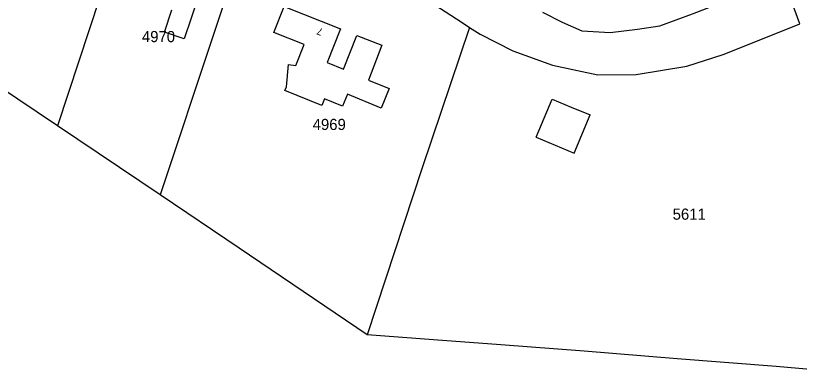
# Model space of a CAD drawing. Extents: x 191922 to 199923, y 328959 to 333350.
# Drawn here: x 196743 to 196932.8, y 330500.1 to 330587.6 of the extents above; entities that cross this region are included whole.
import ezdxf

# ---------------------------------------------------------------- set-up
doc = ezdxf.new("R2010")
doc.units = 0
for name, color, linetype in [('bestemmingsplangebied', 7, 'Continuous'), ('enkelbestemming', 7, 'Continuous'), ('Level 6', 7, 'Continuous'), ('maatvoering - maximum aantal wooneenheden', 7, 'Continuous'), ('recreatiewoning', 7, 'Continuous')]:
    doc.layers.add(name, color=color, linetype=linetype)

msp = doc.modelspace()

# ---------------------------------------------------------------- linework, layer by layer
at = {"layer": 'bestemmingsplangebied'}
for p, q in [((196753.08, 330560.82), (196735.22, 330572.8)), ((196753.08, 330560.82), (196735.22, 330572.8)), ((196777.93, 330544.09), (196753.08, 330560.82)), ((196777.93, 330544.09), (196753.08, 330560.82)), ((196797.12, 330531.18), (196777.93, 330544.09)), ((196797.12, 330531.18), (196777.93, 330544.09)), ((196828.09, 330510.16), (196797.12, 330531.18)), ((196828.09, 330510.16), (196797.12, 330531.18)), ((196844.18, 330509.01), (196828.09, 330510.16)), ((196844.18, 330509.01), (196828.09, 330510.16)), ((196860.54, 330507.78), (196844.18, 330509.01)), ((196860.54, 330507.78), (196844.18, 330509.01)), ((196880.74, 330506.22), (196860.54, 330507.78)), ((196880.74, 330506.22), (196860.54, 330507.78)), ((196903.2, 330504.39), (196880.74, 330506.22)), ((196903.2, 330504.39), (196880.74, 330506.22)), ((196927.22, 330502.51), (196903.2, 330504.39)), ((196927.22, 330502.51), (196903.2, 330504.39)), ((196954.52, 330500.13), (196927.22, 330502.51)), ((196954.52, 330500.13), (196927.22, 330502.51))]:
    msp.add_line(p, q, dxfattribs=at)
at = {"layer": 'Level 6'}
for p, q in [((196802.36, 330617.7), (196790.96, 330583.23)), ((196802.36, 330617.7), (196851.12, 330585.88)), ((196932.93, 330585.58), (196928.92, 330596.74)), ((196763.47, 330592.32), (196753.08, 330560.82)), ((196851.12, 330585.88), (196852.93, 330584.72)), ((196852.93, 330584.72), (196841.48, 330550.65)), ((196852.93, 330584.72), (196855.52, 330583.07)), ((196919.48, 330580.2), (196932.93, 330585.58)), ((196790.96, 330583.23), (196777.93, 330544.09)), ((196855.52, 330583.07), (196863.45, 330579.01)), ((196914.42, 330578.15), (196919.48, 330580.2)), ((196863.45, 330579.01), (196873.01, 330575.53)), ((196905.58, 330575.29), (196914.42, 330578.15)), ((196873.01, 330575.53), (196884.01, 330573.24)), ((196893.33, 330573.27), (196905.58, 330575.29)), ((196884.01, 330573.24), (196893.33, 330573.27)), ((196841.48, 330550.65), (196828.09, 330510.16))]:
    msp.add_line(p, q, dxfattribs=at)
for points in [[(196893.62, 330584.25), (196899, 330585.12), (196906.99, 330587.97), (196916.56, 330591.77), (196921.49, 330593.78)], [(196870.59, 330588.41), (196875.37, 330586), (196880.12, 330583.86), (196886.99, 330583.48), (196893.62, 330584.25)]]:
    msp.add_lwpolyline(points, dxfattribs=at)
at = {"layer": 'recreatiewoning'}
for p, q in [((196789.5, 330598.84), (196783.82, 330581.97)), ((196805.55, 330583.51), (196807.98, 330589.79)), ((196807.98, 330589.79), (196821.66, 330584.36)), ((196778.98, 330583.56), (196780.77, 330589.01)), ((196821.66, 330584.36), (196818.42, 330576.2)), ((196783.82, 330581.97), (196778.98, 330583.56)), ((196812.84, 330580.56), (196805.55, 330583.51)), ((196822.4, 330574.61), (196825.64, 330582.78)), ((196825.64, 330582.78), (196831.68, 330580.38)), ((196810.82, 330575.51), (196812.84, 330580.56)), ((196831.68, 330580.38), (196828.46, 330571.95)), ((196808.54, 330570.34), (196809.1, 330575.7)), ((196809.1, 330575.7), (196810.82, 330575.51)), ((196818.42, 330576.2), (196822.4, 330574.61)), ((196828.46, 330571.95), (196833.42, 330569.91)), ((196808.17, 330569.43), (196808.54, 330570.34)), ((196817.14, 330565.77), (196808.17, 330569.43)), ((196833.42, 330569.91), (196831.48, 330565.17)), ((196817.78, 330567.37), (196817.14, 330565.77)), ((196822.14, 330565.58), (196817.78, 330567.37)), ((196823.33, 330568.52), (196822.14, 330565.58)), ((196831.48, 330565.17), (196823.33, 330568.52)), ((196869.05, 330558.11), (196872.91, 330567.34)), ((196872.91, 330567.34), (196877.54, 330565.4)), ((196877.54, 330565.4), (196882.14, 330563.48)), ((196878.28, 330554.25), (196882.14, 330563.48)), ((196869.05, 330558.11), (196873.68, 330556.18)), ((196873.68, 330556.18), (196878.28, 330554.25))]:
    msp.add_line(p, q, dxfattribs=at)

# ---------------------------------------------------------------- texts
at = {"layer": 'enkelbestemming'}
for s, p in [('4970', (196773.55, 330581.14)), ('4969', (196814.92, 330559.84)), ('5611', (196902.14, 330538.09))]:
    msp.add_text(s, height=2.7, dxfattribs=at).set_placement(p)
at = {"layer": 'maatvoering - maximum aantal wooneenheden'}
msp.add_text('7', height=1.75, rotation=158.337, dxfattribs=at).set_placement((196817.57, 330584.26))

doc.saveas('drawing.dxf')
